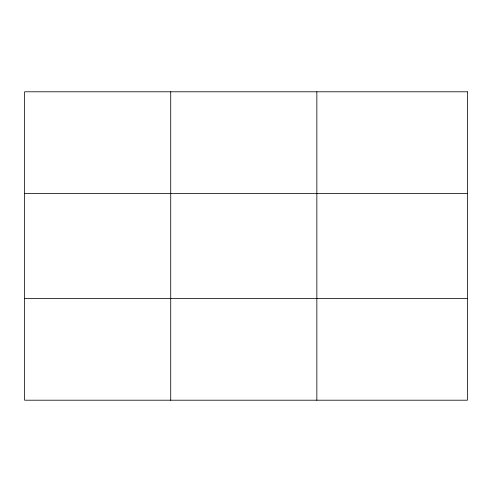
<?xml version="1.0" encoding="UTF-8"?>
<svg xmlns="http://www.w3.org/2000/svg" width="492" height="492" viewBox="0 0 492 492"><rect width="100%" height="100%" fill="white"/><g stroke="black" fill="none" stroke-linecap="round" stroke-linejoin="round"><path stroke-width="0.74" d="M170.724 400.205L170.724 91.795M316.848 400.205L316.848 91.795M24.6 193.571L467.4 193.571M24.6 298.429L467.4 298.429M467.4 91.795L467.4 400.205L24.6 400.205L24.6 91.795L467.4 91.795"/></g></svg>
